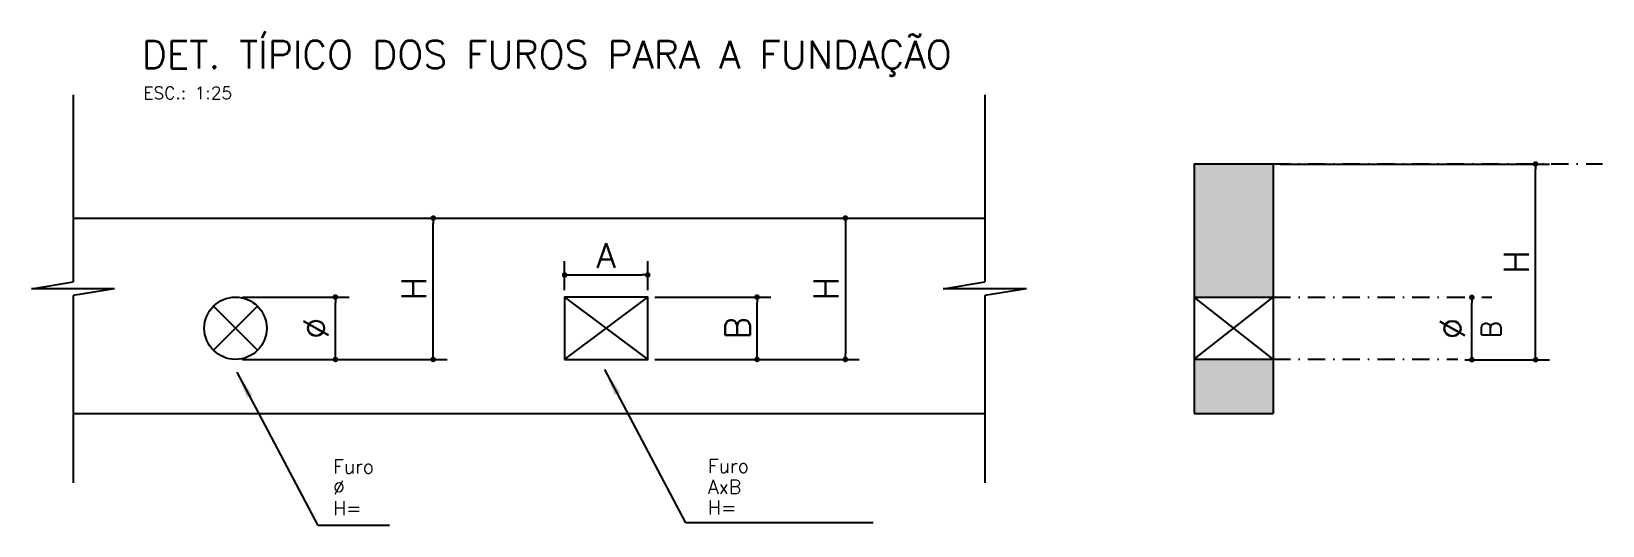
# Model space of a CAD drawing. Extents: x -39962 to 11287, y 23324 to 41277.
# Drawn here: x 7871 to 9004, y 24275 to 24632 of the extents above; entities that cross this region are included whole.
import ezdxf

# ---------------------------------------------------------------- set-up
doc = ezdxf.new("R2010")
doc.units = 0
doc.header["$LTSCALE"] = 25
doc.header["$MEASUREMENT"] = 0
doc.linetypes.add('XR-EST$0$DASHDOT', pattern=[1, 0.5, -0.25, 0, -0.25])
doc.layers.get('0').update_dxf_attribs({"linetype": 'CONTINUOUS'})
doc.layers.get('Defpoints').update_dxf_attribs({"linetype": 'CONTINUOUS'})
for name, color, linetype in [('41', 2, 'CONTINUOUS'), ('COTA', 1, 'CONTINUOUS'), ('H3', 253, 'CONTINUOUS'), ('LINHA-FINA', 1, 'CONTINUOUS'), ('LINHA_FINA', 1, 'CONTINUOUS'), ('PENA_1', 1, 'CONTINUOUS'), ('PENA_3', 3, 'CONTINUOUS'), ('SEC-PER', 1, 'CONTINUOUS'), ('T1', 2, 'CONTINUOUS'), ('T2', 3, 'CONTINUOUS'), ('T3', 4, 'CONTINUOUS'), ('XR-EST$0$ARQ-EXO', 12, 'XR-EST$0$DASHDOT')]:
    doc.layers.add(name, color=color, linetype=linetype)
doc.styles.add('COTA', font='romans.shx')
doc.styles.get("Standard").update_dxf_attribs({"font": 'ROMANS.SHX'})
doc.styles.add('Texto1', font='romans.shx', dxfattribs={"height": 9})
doc.styles.add('Texto3', font='romans.shx', dxfattribs={"height": 20})
doc.dimstyles.new('forma', dxfattribs={"dimscale": 5, "dimtxt": 1.8, "dimasz": 0.8, "dimexe": 2, "dimexo": 1, "dimgap": 1, "dimtad": 1, "dimdec": 1, "dimzin": 9, "dimdsep": 46, "dimtxsty": 'COTA', "dimblk1": 'DOT', "dimblk2": 'DOT', "dimsah": 1, "dimcen": 0, "dimdle": 1, "dimclrd": 256, "dimclre": 256, "dimclrt": 2, "dimadec": 0, "dimazin": 0, "dimtfac": 1, "dimtdec": 0, "dimtmove": 0, "dimatfit": 3, "dimfxl": 1, "dimtolj": 1, "dimtzin": 0, "dimarcsym": 0})

# ---------------------------------------------------------------- blocks, each defined once
blk = doc.blocks.new('DOT')
at = {"color": 0, "linetype": 'ByBlock'}
blk.add_line((-0.5, 0), (-1, 0), dxfattribs=at)
at = {"color": 0, "linetype": 'ByBlock', "const_width": 0.5}
blk.add_lwpolyline([(-0.25, 0, 1), (0.25, 0, 1)], format="xyb", close=True, dxfattribs=at)
blk = doc.blocks.new('*D293')
at = {"layer": 'COTA', "lineweight": -2, "transparency": 16777216}
for p, q in [((8905, 24439.9), (8900, 24439.9)), ((8910, 24398.9), (8910, 24435.9)), ((8905, 24394.9), (8920, 24394.9))]:
    blk.add_line(p, q, dxfattribs=at)
at = {"layer": 'Defpoints', "color": 0, "transparency": 16777216}
for p in [(8910, 24439.9), (8910, 24439.9), (8900, 24394.9)]:
    blk.add_point(p, dxfattribs=at)
at = {"layer": 'COTA', "lineweight": -2, "transparency": 16777216, "xscale": 4, "yscale": 4, "zscale": 4}
for p, rotation in [((8910, 24439.9), 90), ((8910, 24394.9), 270)]:
    blk.add_blockref('DOT', p, dxfattribs=dict(at, rotation=rotation))
at = {"layer": 'COTA', "color": 2, "transparency": 16777216, "insert": (8896, 24417.4), "char_height": 18, "attachment_point": 5, "rotation": 90, "style": 'COTA'}
blk.add_mtext('\\A1;%%C', dxfattribs=at)
blk = doc.blocks.new('_Dot')
at = {"color": 0, "linetype": 'ByBlock', "lineweight": -2}
blk.add_line((-0.5, 0), (-1, 0), dxfattribs=at)
at = {"color": 0, "linetype": 'ByBlock', "const_width": 0.5}
blk.add_lwpolyline([(-0.25, 0, 1), (0.25, 0, 1)], format="xyb", close=True, dxfattribs=at)
blk = doc.blocks.new('*D294')
at = {"layer": 'COTA', "lineweight": -2, "transparency": 16777216}
for p, q in [((8022.8, 24440.1), (8099.9, 24440.1)), ((8089.9, 24399.1), (8089.9, 24436.1)), ((8022.8, 24395.1), (8099.9, 24395.1))]:
    blk.add_line(p, q, dxfattribs=at)
at = {"layer": 'Defpoints', "color": 0, "transparency": 16777216}
for p in [(8017.8, 24440.1), (8089.9, 24440.1), (8017.8, 24395.1)]:
    blk.add_point(p, dxfattribs=at)
at = {"layer": 'COTA', "lineweight": -2, "transparency": 16777216, "xscale": 4, "yscale": 4, "zscale": 4}
for p, rotation in [((8089.9, 24440.1), 90), ((8089.9, 24395.1), 270)]:
    blk.add_blockref('DOT', p, dxfattribs=dict(at, rotation=rotation))
at = {"layer": 'COTA', "color": 2, "transparency": 16777216, "insert": (8075.9, 24417.6), "char_height": 18, "attachment_point": 5, "rotation": 90, "style": 'COTA'}
blk.add_mtext('\\A1;%%C', dxfattribs=at)
blk = doc.blocks.new('*D295')
at = {"layer": 'COTA', "lineweight": -2, "transparency": 16777216}
for p, q in [((8121.6, 24497.1), (8170.5, 24497.1)), ((8160.5, 24399.1), (8160.5, 24493.1)), ((8022.8, 24395.1), (8170.5, 24395.1))]:
    blk.add_line(p, q, dxfattribs=at)
at = {"layer": 'Defpoints', "color": 0, "transparency": 16777216}
for p in [(8116.6, 24497.1), (8160.5, 24497.1), (8017.8, 24395.1)]:
    blk.add_point(p, dxfattribs=at)
at = {"layer": 'COTA', "lineweight": -2, "transparency": 16777216, "xscale": 4, "yscale": 4, "zscale": 4}
for p, rotation in [((8160.5, 24497.1), 90), ((8160.5, 24395.1), 270)]:
    blk.add_blockref('DOT', p, dxfattribs=dict(at, rotation=rotation))
at = {"layer": 'COTA', "color": 2, "transparency": 16777216, "insert": (8146.5, 24446.1), "char_height": 18, "attachment_point": 5, "rotation": 90, "style": 'COTA'}
blk.add_mtext('\\A1;H', dxfattribs=at)
blk = doc.blocks.new('*D296')
at = {"layer": 'COTA', "lineweight": -2, "transparency": 16777216}
for p, q in [((8410.7, 24497.1), (8467.9, 24497.1)), ((8457.9, 24493.1), (8457.9, 24399.1)), ((8320.3, 24395.1), (8467.9, 24395.1))]:
    blk.add_line(p, q, dxfattribs=at)
at = {"layer": 'Defpoints', "color": 0, "transparency": 16777216}
for p in [(8405.7, 24497.1), (8315.3, 24395.1), (8457.9, 24395.1)]:
    blk.add_point(p, dxfattribs=at)
at = {"layer": 'COTA', "lineweight": -2, "transparency": 16777216, "xscale": 4, "yscale": 4, "zscale": 4}
for p, rotation in [((8457.9, 24497.1), 90), ((8457.9, 24395.1), 270)]:
    blk.add_blockref('DOT', p, dxfattribs=dict(at, rotation=rotation))
at = {"layer": 'COTA', "color": 2, "transparency": 16777216, "insert": (8443.9, 24446.1), "char_height": 18, "attachment_point": 5, "rotation": 90, "style": 'COTA'}
blk.add_mtext('\\A1;H', dxfattribs=at)
blk = doc.blocks.new('*D297')
at = {"layer": 'COTA', "lineweight": -2, "transparency": 16777216}
for p, q in [((8320.3, 24440.1), (8404.2, 24440.1)), ((8394.2, 24399.1), (8394.2, 24436.1)), ((8320.3, 24395.1), (8404.2, 24395.1))]:
    blk.add_line(p, q, dxfattribs=at)
at = {"layer": 'Defpoints', "color": 0, "transparency": 16777216}
for p in [(8315.3, 24440.1), (8394.2, 24440.1), (8315.3, 24395.1)]:
    blk.add_point(p, dxfattribs=at)
at = {"layer": 'COTA', "lineweight": -2, "transparency": 16777216, "xscale": 4, "yscale": 4, "zscale": 4}
for p, rotation in [((8394.2, 24440.1), 90), ((8394.2, 24395.1), 270)]:
    blk.add_blockref('DOT', p, dxfattribs=dict(at, rotation=rotation))
at = {"layer": 'COTA', "color": 2, "transparency": 16777216, "insert": (8380.2, 24417.6), "char_height": 18, "attachment_point": 5, "rotation": 90, "style": 'COTA'}
blk.add_mtext('\\A1;B', dxfattribs=at)
blk = doc.blocks.new('*D298')
at = {"layer": 'COTA', "lineweight": -2, "transparency": 16777216}
for p, q in [((8255.3, 24445.1), (8255.3, 24466.1)), ((8315.3, 24445.1), (8315.3, 24466.1)), ((8259.3, 24456.1), (8311.3, 24456.1))]:
    blk.add_line(p, q, dxfattribs=at)
at = {"layer": 'Defpoints', "color": 0, "transparency": 16777216}
for p in [(8315.3, 24456.1), (8255.3, 24440.1), (8315.3, 24440.1)]:
    blk.add_point(p, dxfattribs=at)
at = {"layer": 'COTA', "lineweight": -2, "transparency": 16777216, "xscale": 4, "yscale": 4, "zscale": 4, "rotation": 180}
blk.add_blockref('DOT', (8255.3, 24456.1), dxfattribs=at)
at = {"layer": 'COTA', "lineweight": -2, "transparency": 16777216, "xscale": 4, "yscale": 4, "zscale": 4}
blk.add_blockref('DOT', (8315.3, 24456.1), dxfattribs=at)
at = {"layer": 'COTA', "color": 2, "transparency": 16777216, "insert": (8285.3, 24470.1), "char_height": 18, "attachment_point": 5, "style": 'COTA'}
blk.add_mtext('\\A1;A', dxfattribs=at)
blk = doc.blocks.new('ss')
at = {"layer": 'LINHA_FINA'}
blk.add_solid([(0, 0), (-2.5, -0.29), (-2.5, 0.3)], dxfattribs=at)
blk = doc.blocks.new('*D299')
at = {"layer": 'COTA', "lineweight": -2, "transparency": 16777216}
for p, q in [((8771.6, 24536.1), (8966, 24536.1)), ((8956, 24398.9), (8956, 24532.1)), ((8905, 24394.9), (8966, 24394.9))]:
    blk.add_line(p, q, dxfattribs=at)
at = {"layer": 'Defpoints', "color": 0, "transparency": 16777216}
for p in [(8766.6, 24536.1), (8956, 24536.1), (8900, 24394.9)]:
    blk.add_point(p, dxfattribs=at)
at = {"layer": 'COTA', "lineweight": -2, "transparency": 16777216, "xscale": 4, "yscale": 4, "zscale": 4}
for p, rotation in [((8956, 24536.1), 90), ((8956, 24394.9), 270)]:
    blk.add_blockref('DOT', p, dxfattribs=dict(at, rotation=rotation))
at = {"layer": 'COTA', "color": 2, "transparency": 16777216, "insert": (8942, 24465.5), "char_height": 18, "attachment_point": 5, "rotation": 90, "style": 'COTA'}
blk.add_mtext('\\A1;H', dxfattribs=at)

msp = doc.modelspace()

# ---------------------------------------------------------------- hatches: boundary and pattern name
at = {"layer": 'H3'}
h = msp.add_hatch(color=256, dxfattribs=at)
h.dxf.hatch_style = 1
h.paths.add_polyline_path([(8766.55, 24536.13), (8709.55, 24536.13), (8709.55, 24440.14), (8766.55, 24440.14)])
h = msp.add_hatch(color=256, dxfattribs=at)
h.dxf.hatch_style = 1
h.paths.add_polyline_path([(8766.55, 24395.24), (8709.55, 24395.24), (8709.55, 24356.13), (8766.55, 24356.13)])

# ---------------------------------------------------------------- linework, layer by layer
at = {"layer": 'LINHA-FINA'}
for p, q in [((7900.53, 24586.13), (7900.53, 24451.13)), ((8558.54, 24586.13), (8558.54, 24451.13)), ((7870.53, 24446.13), (7900.53, 24451.13)), ((7930.53, 24446.13), (7870.53, 24446.13)), ((7930.53, 24446.13), (7900.53, 24441.13)), ((8528.54, 24446.13), (8558.54, 24451.13)), ((8588.54, 24446.13), (8528.54, 24446.13)), ((8588.54, 24446.13), (8558.54, 24441.13)), ((7900.53, 24441.13), (7900.53, 24306.13)), ((8558.54, 24441.13), (8558.54, 24306.13)), ((8001.89, 24401.72), (8033.71, 24433.54)), ((8001.89, 24433.54), (8033.71, 24401.72))]:
    msp.add_line(p, q, dxfattribs=at)
at = {"layer": 'LINHA_FINA'}
for p, q in [((8077.4, 24275.26), (8018.89, 24385.83)), ((8342.76, 24277.19), (8284.25, 24387.76)), ((8128.87, 24275.26), (8077.4, 24275.26)), ((8477.88, 24277.19), (8342.76, 24277.19))]:
    msp.add_line(p, q, dxfattribs=at)
at = {"layer": 'PENA_1'}
for p, q in [((8255.31, 24395.13), (8315.31, 24440.13)), ((8255.31, 24440.13), (8315.31, 24395.13))]:
    msp.add_line(p, q, dxfattribs=at)
at = {"layer": 'PENA_3'}
for p, q in [((7900.53, 24497.13), (8558.54, 24497.13)), ((7900.53, 24356.13), (8558.54, 24356.13))]:
    msp.add_line(p, q, dxfattribs=at)
msp.add_lwpolyline([(8255.31, 24395.13), (8315.31, 24395.13), (8315.31, 24440.13), (8255.31, 24440.13)], close=True, dxfattribs=at)
msp.add_circle((8017.8, 24417.63), 22.5, dxfattribs=at)
at = {"layer": 'SEC-PER', "color": 4}
for p, q in [((8709.55, 24536.13), (8766.55, 24536.13)), ((8709.55, 24536.13), (8709.55, 24356.13)), ((8766.55, 24536.13), (8766.55, 24356.13)), ((8709.55, 24440.14), (8766.55, 24440.14)), ((8709.55, 24395.24), (8766.55, 24395.24)), ((8709.55, 24356.13), (8766.55, 24356.13))]:
    msp.add_line(p, q, dxfattribs=at)
at = {"layer": 'SEC-PER'}
for p, q in [((8709.55, 24395.24), (8766.55, 24440.14)), ((8766.55, 24395.24), (8709.55, 24440.14))]:
    msp.add_line(p, q, dxfattribs=at)
at = {"layer": 'XR-EST$0$ARQ-EXO'}
for p, q in [((8766.55, 24536.13), (9004.34, 24536.13)), ((8766.55, 24440.14), (8924.41, 24440.14)), ((8766.55, 24395.24), (8899.96, 24395.24))]:
    msp.add_line(p, q, dxfattribs=at)

# ---------------------------------------------------------------- block references
at = {"layer": 'T2', "xscale": 7.874015748031495, "yscale": 7.874015748031495, "zscale": 7.874015748031495, "rotation": 117.889}
for p in [(8284.25, 24387.76), (8018.89, 24385.83)]:
    msp.add_blockref('ss', p, dxfattribs=at)

# ---------------------------------------------------------------- texts
at = {"layer": '41', "linetype": 'Continuous'}
for s, p in [('Furo', (8088.21, 24312.83)), ('Furo', (8358.73, 24313.27)), ('%%C', (8088.21, 24297.83)), ('AxB', (8358.73, 24298.27)), ('H=', (8088.21, 24282.83)), ('H=', (8358.73, 24283.27))]:
    msp.add_text(s, height=10, dxfattribs=at).set_placement(p)
at = {"layer": 'T1', "style": 'Texto1'}
msp.add_text('ESC.: 1:25', height=9, dxfattribs=at).set_placement((7951.33, 24582.89))
msp.add_text('B', height=14.04, rotation=90, dxfattribs=at).set_placement((8930.92, 24410.41))
at = {"layer": 'T3', "style": 'Texto3'}
msp.add_text('DET. TÍPICO DOS FUROS PARA A FUNDAÇÃO', height=20, dxfattribs=at).set_placement((7950.16, 24605.08))

# ---------------------------------------------------------------- dimensions: what is measured, and where the dimension line sits
at = {"layer": 'COTA'}
for base, p1, p2, text, picture, middle in [((8955.98, 24536.13), (8899.96, 24394.94), (8766.55, 24536.13), 'H', '*D299', (8941.98, 24465.53)), ((8160.53, 24497.13), (8017.8, 24395.13), (8116.62, 24497.13), 'H', '*D295', (8146.53, 24446.13)), ((8457.87, 24395.13), (8405.73, 24497.13), (8315.31, 24395.13), 'H', '*D296', (8443.87, 24446.13)), ((8089.89, 24440.13), (8017.8, 24395.13), (8017.8, 24440.13), '%%C', '*D294', (8075.89, 24417.63)), ((8394.23, 24440.13), (8315.31, 24395.13), (8315.31, 24440.13), 'B', '*D297', (8380.23, 24417.63)), ((8909.96, 24439.94), (8899.96, 24394.94), (8909.96, 24439.94), '%%C', '*D293', (8895.96, 24417.44))]:
    dim = msp.add_linear_dim(base=base, p1=p1, p2=p2, angle=90, text=text, dimstyle='forma', override={"dimtxt": 3.6, "dimlfac": 0.3334, "dimpost": ' ', "dimblk1": 'DOT', "dimblk2": 'DOT'}, dxfattribs=at)
    dim.commit()
    dim.dimension.update_dxf_attribs({"geometry": picture, "text_midpoint": middle})
dim = msp.add_linear_dim(base=(8315.31, 24456.09), p1=(8255.31, 24440.13), p2=(8315.31, 24440.13), text='A', dimstyle='forma', override={"dimtxt": 3.6, "dimlfac": 0.3334, "dimpost": ' ', "dimblk1": 'DOT', "dimblk2": 'DOT'}, dxfattribs=at)
dim.commit()
dim.dimension.update_dxf_attribs({"geometry": '*D298', "text_midpoint": (8285.31, 24470.09)})

doc.saveas('drawing.dxf')
